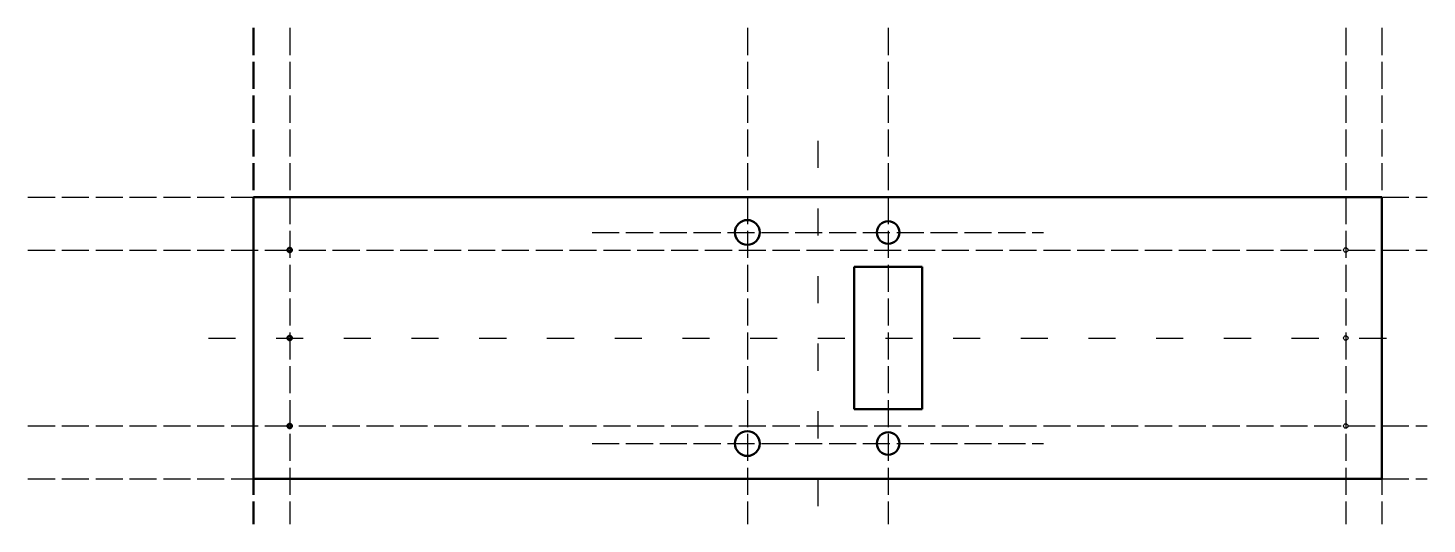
# Model space of a CAD drawing. Header units: millimetres. Extents: x -100 to 520, y -20 to 200.
import ezdxf

# ---------------------------------------------------------------- set-up
doc = ezdxf.new("R2010")
doc.units = ezdxf.units.MM
doc.linetypes.add('ACAD_ISO02W100', pattern=[15, 12, -3])
doc.linetypes.add('ACAD_ISO03W100', pattern=[30, 12, -18])
doc.layers.get('0').update_dxf_attribs({"lineweight": 25, "true_color": 0xffffff})

msp = doc.modelspace()

# ---------------------------------------------------------------- linework, layer by layer
at = {"color": 253, "linetype": 'ACAD_ISO02W100', "lineweight": 50, "true_color": 0xa0a0a4}
msp.add_line((0, 200), (0, -20), dxfattribs=at)
at = {"color": 253, "linetype": 'ACAD_ISO02W100', "true_color": 0xa0a0a4}
for p, q in [((16, 200), (16, -20)), ((218.8, 200), (218.8, -20)), ((281.2, 200), (281.2, -20)), ((484, 200), (484, -20)), ((500, 200), (500, -20)), ((-100, 125), (520, 125)), ((150, 109.3), (350, 109.3)), ((-100, 101.5), (520, 101.5)), ((-100, 23.5), (520, 23.5)), ((150, 15.7), (350, 15.7)), ((-100, 0), (520, 0))]:
    msp.add_line(p, q, dxfattribs=at)
at = {"color": 253, "linetype": 'ACAD_ISO03W100', "true_color": 0xa0a0a4}
for p, q in [((250, 150), (250, -20)), ((-20, 62.5), (520, 62.5))]:
    msp.add_line(p, q, dxfattribs=at)
at = {"lineweight": 50}
for p, q in [((500, 125), (0, 125)), ((0, 125), (0, 0)), ((500, 0), (500, 125)), ((266.2, 94), (296.2, 94)), ((266.2, 31), (266.2, 94)), ((296.2, 94), (296.2, 31)), ((296.2, 31), (266.2, 31)), ((0, 0), (500, 0))]:
    msp.add_line(p, q, dxfattribs=at)
for centre, radius in [((218.8, 109.3), 5.5), ((281.2, 109.3), 5), ((16, 101.5), 1), ((16, 62.5), 1), ((16, 23.5), 1), ((218.8, 15.7), 5.5), ((281.2, 15.7), 5)]:
    msp.add_circle(centre, radius, dxfattribs=at)
for centre in [(484, 101.5), (484, 62.5), (484, 23.5)]:
    msp.add_circle(centre, 1)

doc.saveas('drawing.dxf')
